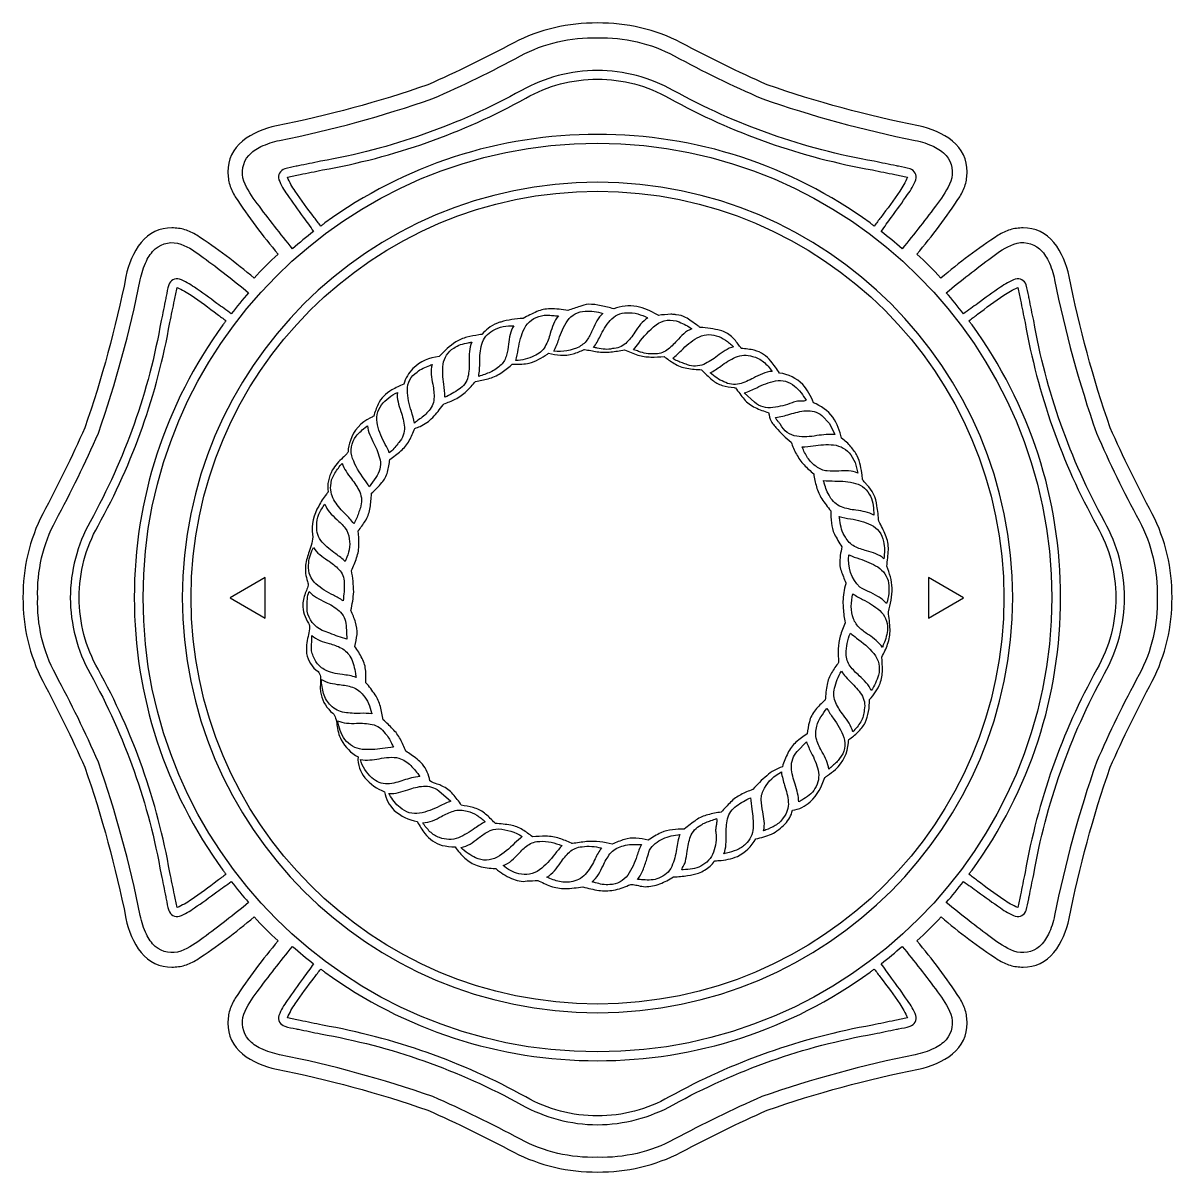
# Model space of a CAD drawing. Extents: x -4 to 118, y -79 to 10.
# Drawn here: x 25 to 32.6, y -23.32 to -15.72 of the extents above; entities that cross this region are included whole.
import ezdxf

# ---------------------------------------------------------------- set-up
doc = ezdxf.new("R2010")
doc.units = 0
doc.header["$MEASUREMENT"] = 0

msp = doc.modelspace()

# ---------------------------------------------------------------- linework, layer by layer
for points in [[(32.4675, -18.9654, -0.020198), (32.1893, -18.396, -0.034202), (31.917, -17.3958, 0.117373), (31.8171, -17.1704, 0.233061), (31.6135, -17.0747, 0.065717), (31.527, -17.0864, 0.04513), (31.4871, -17.102, 0.020151), (31.4477, -17.1234, 0.029837), (31.0695, -17.4062, 0.015357), (30.9109, -17.2476, 0.029832), (31.1936, -16.8693, 0.020136), (31.215, -16.8299, 0.045117), (31.2306, -16.79, 0.065708), (31.2423, -16.7036, 0.233061), (31.1466, -16.4999, 0.117373), (30.9213, -16.4, -0.034202), (29.921, -16.1277, -0.020198), (29.3516, -15.8495, 0.121957), (28.7979, -15.7189, 0.121958), (28.2441, -15.8495, -0.020198), (27.6748, -16.1277, -0.034202), (26.6745, -16.4, 0.117373), (26.4491, -16.4999, 0.233061), (26.3534, -16.7036, 0.065708), (26.3651, -16.79, 0.045117), (26.3807, -16.8299, 0.020136), (26.4022, -16.8693, 0.02984), (26.6849, -17.2476, 0.016898), (26.5263, -17.4068, 0.030438), (26.148, -17.1234, 0.020145), (26.1086, -17.102, 0.045127), (26.0687, -17.0864, 0.065718), (25.9823, -17.0747, 0.233063), (25.7786, -17.1704, 0.117372), (25.6788, -17.3958, -0.034202), (25.4064, -18.396, -0.020198), (25.1283, -18.9654, 0.121957), (24.9976, -19.5192, 0.121959), (25.1283, -20.0729, -0.020196), (25.4064, -20.6423, -0.034202), (25.6788, -21.6425, 0.117373), (25.7786, -21.8679, 0.233062), (25.9823, -21.9636, 0.065707), (26.0687, -21.9519, 0.045112), (26.1086, -21.9363, 0.020148), (26.148, -21.9149, 0.029842), (26.5263, -21.6321, 0.015403), (26.6849, -21.7907, 0.02984), (26.4022, -22.169, 0.020135), (26.3807, -22.2084, 0.045114), (26.3651, -22.2483, 0.065705), (26.3534, -22.3347, 0.233061), (26.4491, -22.5384, 0.117373), (26.6745, -22.6383, -0.034203), (27.6748, -22.9106, -0.020196), (28.2441, -23.1888, 0.12196), (28.7979, -23.3194, 0.121959), (29.3516, -23.1888, -0.020196), (29.921, -22.9106, -0.034203), (30.9213, -22.6383, 0.117373), (31.1466, -22.5384, 0.233061), (31.2423, -22.3347, 0.065705), (31.2306, -22.2483, 0.045114), (31.215, -22.2084, 0.020135), (31.1936, -22.169, 0.029833), (30.9109, -21.7907, 0.016902), (31.0701, -21.6321, 0.030576), (31.4477, -21.9149, 0.020154), (31.4871, -21.9363, 0.045116), (31.527, -21.9519, 0.065706), (31.6135, -21.9636, 0.233061), (31.8171, -21.8679, 0.117374), (31.917, -21.6425, -0.034202), (32.1893, -20.6423, -0.020196), (32.4675, -20.0729, 0.121959), (32.5981, -19.5192, 0.121957)], [(26.4587, -16.765, -0.264126), (26.4906, -16.5952, -0.099611), (26.571, -16.5367, -0.058334), (26.6945, -16.4957, 0.034123), (27.7093, -16.2188, 0.02071), (28.2883, -15.9368, -0.132663), (28.797, -15.8171, -0.132663), (29.3058, -15.9368, 0.020714), (29.8848, -16.2188, 0.034122), (30.8996, -16.4957, -0.058333), (31.0231, -16.5367, -0.099611), (31.1035, -16.5952, -0.26413), (31.1354, -16.765, -0.069475), (31.047, -16.9119, -0.014257), (30.8132, -17.2123, 0.013459), (30.6741, -17.098, -0.002016), (30.7428, -17.0031, 0.008821), (30.8492, -16.8535, 0.066716), (30.9036, -16.7554, 0.403096), (30.8652, -16.6839, 0.019101), (30.7899, -16.6669, -0.000215), (30.7748, -16.6638, -0.005771), (30.6286, -16.6339, -0.083256), (29.2989, -16.1646, 0.125908), (28.797, -16.0326, 0.125903), (28.2952, -16.1646, -0.083258), (26.9654, -16.6339, -0.005771), (26.8192, -16.6638, -0.000215), (26.8042, -16.6669, 0.019079), (26.7289, -16.6839, 0.403036), (26.6905, -16.7554, 0.066709), (26.7449, -16.8535, 0.00882), (26.8514, -17.0032, -0.002009), (26.92, -17.098, 0.013456), (26.7809, -17.2123, -0.014256), (26.5471, -16.9119, -0.06947)], [(30.6715, -17.0047, 0.002063), (30.65, -17.0333, -0.002063), (30.6286, -17.0619, 0.012317), (30.6196, -17.0554, -0.002193), (30.6006, -17.0417, 0.159205), (28.7977, -16.4555, 0.159205), (26.9947, -17.0417, -0.002179), (26.9758, -17.0554, 0.01231), (26.9668, -17.0619, -0.002057), (26.9453, -17.0333, 0.002057), (26.9239, -17.0047, -0.015075), (26.7985, -16.8312, -0.064693), (26.7477, -16.7395, -0.022536), (26.8301, -16.7214, 0.004873), (26.9785, -16.6908, 0.08331), (28.3239, -16.2157, -0.130965), (28.7977, -16.0909, -0.130966), (29.2715, -16.2157, 0.083309), (30.6169, -16.6908, 0.004874), (30.7652, -16.7214, -0.022534), (30.8476, -16.7395, -0.064686), (30.7969, -16.8312, -0.015077)], [(28.7974, -22.5251, -0.414089), (25.792, -19.5197, -0.41409), (28.7974, -16.5143, -0.41409), (31.8027, -19.5197, -0.414089)], [(28.7977, -16.7727, 0.414044), (26.051, -19.5194, 0.414044), (28.7977, -22.266, 0.414044), (31.5444, -19.5194, 0.414045)], [(28.7978, -22.2083, -0.413985), (26.1096, -19.5201, -0.413987), (28.7978, -16.8319, -0.413986), (31.486, -19.5201, -0.413985)], [(26.0426, -21.859, -0.264124), (25.8729, -21.8271, -0.09961), (25.8143, -21.7467, -0.058334), (25.7733, -21.6232, 0.034121), (25.4965, -20.6084, 0.020709), (25.2145, -20.0294, -0.132663), (25.0948, -19.5206, -0.132379), (25.2145, -19.0107, 0.020708), (25.4965, -18.4317, 0.034119), (25.7733, -17.4169, -0.058334), (25.8143, -17.2934, -0.099611), (25.8729, -17.213, -0.264127), (26.0426, -17.1811, -0.069504), (26.1896, -17.2695, -0.014254), (26.4899, -17.5033, 0.013447), (26.3757, -17.6424, -0.002011), (26.2809, -17.5738, 0.008823), (26.1312, -17.4673, 0.066741), (26.0331, -17.4129, 0.403036), (25.9616, -17.4513, 0.019077), (25.9446, -17.5266, -0.000215), (25.9414, -17.5416, -0.005795), (25.9116, -17.6878, -0.08326), (25.4422, -19.0176, 0.125646), (25.3103, -19.5206, 0.125902), (25.4422, -20.0225, -0.08326), (25.9116, -21.3523, -0.005785), (25.9414, -21.4985, -0.000218), (25.9446, -21.5136, 0.019076), (25.9616, -21.5888, 0.403036), (26.0331, -21.6272, 0.066707), (26.1312, -21.5728, 0.008819), (26.2809, -21.4663, -0.002008), (26.3757, -21.3977, 0.013443), (26.4899, -21.5368, -0.014256), (26.1896, -21.7706, -0.069472)], [(32.3803, -20.0293, 0.020709), (32.0982, -20.6083, 0.034121), (31.8214, -21.6231, -0.058334), (31.7804, -21.7466, -0.09961), (31.7218, -21.827, -0.264124), (31.5521, -21.8589, -0.0695), (31.4051, -21.7705, -0.014253), (31.1048, -21.5367, 0.013455), (31.2191, -21.3976, -0.002012), (31.3139, -21.4662, 0.008823), (31.4635, -21.5727, 0.066739), (31.5616, -21.6271, 0.403051), (31.6332, -21.5887, 0.019075), (31.6502, -21.5133, -0.000212), (31.6533, -21.4984, -0.005785), (31.6832, -21.3522, -0.083258), (32.1525, -20.0224, 0.125906), (32.2844, -19.5205, 0.125646), (32.1525, -19.0175, -0.083259), (31.6832, -17.6878, -0.005778), (31.6533, -17.5416, -0.000215), (31.6502, -17.5265, 0.019078), (31.6332, -17.4512, 0.403065), (31.5616, -17.4129, 0.066714), (31.4635, -17.4672, 0.00882), (31.3138, -17.5737, -0.002009), (31.2191, -17.6423, 0.013455), (31.1048, -17.5032, -0.014257), (31.4051, -17.2694, -0.069477), (31.5521, -17.181, -0.264126), (31.7218, -17.2129, -0.099611), (31.7804, -17.2933, -0.058334), (31.8214, -17.4168, 0.034123), (32.0982, -18.4316, 0.020712), (32.3803, -19.0106, -0.13238), (32.4999, -19.5205, -0.132662)], [(25.494, -19.0455, 0.083309), (25.9691, -17.7001, 0.004873), (25.9997, -17.5518, -0.022536), (26.0178, -17.4694, -0.064693), (26.1095, -17.5202, -0.015075), (26.283, -17.6455, 0.002057), (26.3116, -17.667, -0.002057), (26.3402, -17.6885, 0.012367), (26.3337, -17.6974, -0.002204), (26.3201, -17.7164, 0.159206), (25.7338, -19.5194, 0.159205), (26.3201, -21.3223, -0.002202), (26.3337, -21.3413, 0.012317), (26.3402, -21.3503, -0.002072), (26.3116, -21.3717, 0.00206), (26.283, -21.3932, -0.015078), (26.1095, -21.5185, -0.064693), (26.0178, -21.5693, -0.022536), (25.9997, -21.4869, 0.004873), (25.9691, -21.3386, 0.083309), (25.494, -19.9932, -0.130965), (25.3692, -19.5194, -0.130966)], [(32.1014, -19.9932, 0.083309), (31.6263, -21.3386, 0.004871), (31.5956, -21.4869, -0.022527), (31.5775, -21.5693, -0.064696), (31.4859, -21.5185, -0.015076), (31.3123, -21.3932, 0.00206), (31.2838, -21.3717, -0.002072), (31.2551, -21.3503, 0.012364), (31.2617, -21.3413, -0.002196), (31.2753, -21.3223, 0.159204), (31.8615, -19.5194, 0.159205), (31.2753, -17.7164, -0.002197), (31.2617, -17.6974, 0.012413), (31.2551, -17.6885, -0.002057), (31.2837, -17.667, 0.002057), (31.3123, -17.6455, -0.015074), (31.4859, -17.5202, -0.064695), (31.5775, -17.4694, -0.022527), (31.5956, -17.5518, 0.004871), (31.6263, -17.7001, 0.083309), (32.1014, -19.0455, -0.13097), (32.2262, -19.5194, -0.130969)], [(30.7108, -19.3112, 0.033077), (30.7218, -19.2034, 0.107171), (30.7039, -19.1073, 0.033652), (30.6586, -19.0153, 0.031423), (30.6456, -18.9123, 0.173489), (30.5781, -18.7716, -0.026477), (30.5707, -18.7633, 0.041472), (30.5529, -18.7434, -0.003467), (30.5482, -18.711, 0.020997), (30.5374, -18.6465, 0.051662), (30.5158, -18.582, 0.048906), (30.4742, -18.5222, 0.085858), (30.4114, -18.466, 0.099773), (30.355, -18.3269, 0.137136), (30.226, -18.2311, 0.089087), (30.1557, -18.1103, 0.165608), (30.0015, -18.0347, 0.029177), (29.9452, -17.9565, 0.159451), (29.8353, -17.8837, 0.031752), (29.7488, -17.8713, -0.005138), (29.7336, -17.851, 0.049563), (29.6836, -17.7919, 0.129846), (29.6108, -17.7532, 0.041635), (29.4769, -17.7326, -0.010167), (29.4622, -17.722, 0.004677), (29.4183, -17.6903, 0.03031), (29.3808, -17.666, 0.085853), (29.319, -17.6488, -0.016553), (29.3119, -17.6479, 0.049868), (29.2821, -17.646, 0.024888), (29.2022, -17.6529, -0.000102), (29.1943, -17.649, 0.068131), (29.0573, -17.5939, 0.125226), (28.9049, -17.6097, 0.020974), (28.8223, -17.5893, 0.046316), (28.736, -17.5788, 0.043364), (28.6811, -17.5933, 0.012529), (28.6021, -17.6207, 0.044471), (28.484, -17.6097, 0.097511), (28.3968, -17.6275, 0.015795), (28.3055, -17.6735, 0.06201), (28.1578, -17.6969, -0.00057), (28.156, -17.6974, 0.054028), (28.1358, -17.7051, 0.093334), (28.0738, -17.7408, 0.029977), (28.035, -17.7764, -0.002307), (28.0329, -17.7786, -0.001344), (28.0137, -17.7818, 0.023795), (27.9341, -17.7977, 0.075684), (27.8612, -17.828, 0.068664), (27.7513, -17.9255, 0.172958), (27.5769, -18.0041, 0.110869), (27.5158, -18.1089, 0.032636), (27.4377, -18.1461, 0.071433), (27.3841, -18.1869, 0.077279), (27.3468, -18.2413, 0.040709), (27.3174, -18.319, -0.035169), (27.2956, -18.3316, 0.216124), (27.1642, -18.4804, 0.125708), (27.1491, -18.5552, -0.063243), (27.1352, -18.5733, -0.014072), (27.1143, -18.5939, 0.075845), (27.0436, -18.6775, 0.159547), (27.0152, -18.821, -0.138428), (27.0146, -18.823, -0.032733), (27.0124, -18.8264, -0.011715), (27.0044, -18.8366, 0.062087), (26.9541, -18.9143, 0.175468), (26.9136, -19.1032, -0.077681), (26.9084, -19.1608, -0.026525), (26.8912, -19.2159, 0.055396), (26.8674, -19.3045, 0.120199), (26.8806, -19.4135, -0.145764), (26.8816, -19.4456, -0.03941), (26.8693, -19.481, 0.093358), (26.8478, -19.5653, 0.147624), (26.8861, -19.6896, -0.15926), (26.8929, -19.7275, -0.03476), (26.884, -19.7766, 0.092355), (26.8734, -19.8887, 0.201475), (26.9493, -20.0096, -0.129678), (26.96, -20.023, -0.075862), (26.965, -20.0415, -0.042084), (26.9651, -20.0885, 0.019399), (26.9642, -20.126, 0.066678), (26.9692, -20.1613, 0.15988), (27.0461, -20.2849, -0.145239), (27.0659, -20.3169, -0.039068), (27.0743, -20.3604, 0.088227), (27.1022, -20.4612, 0.137269), (27.2137, -20.574, 0.189193), (27.2598, -20.7117, 0.125136), (27.3888, -20.8047, 0.154665), (27.4537, -20.9271, 0.140081), (27.6051, -21.0011, -0.000023), (27.6064, -21.0034, 0.027204), (27.6559, -21.0807, 0.140103), (27.7699, -21.159, 0.02504), (27.8557, -21.1693, 0.051597), (27.9209, -21.2427, 0.097694), (28.0026, -21.2929, 0.064801), (28.1069, -21.3107, -0.018338), (28.1249, -21.3121, 0.070369), (28.2292, -21.3781, 0.052863), (28.2794, -21.3939, 0.103287), (28.3336, -21.3939, 0.023157), (28.4023, -21.3904, 0.021324), (28.4874, -21.4282, 0.087088), (28.5842, -21.4447, 0.027477), (28.701, -21.433, 0.034294), (28.806, -21.4563, 0.084706), (28.9039, -21.4545, 0.072723), (29.0038, -21.4227, -0.139603), (29.0345, -21.4183, -0.035269), (29.0697, -21.425, 0.047726), (29.1123, -21.4323, 0.09121), (29.2107, -21.4129, 0.045023), (29.3004, -21.3678, 0.017433), (29.3938, -21.3588, 0.036692), (29.4666, -21.343, 0.074467), (29.5429, -21.296, 0.072572), (29.5703, -21.2641, -0.002247), (29.5717, -21.262, -0.005673), (29.6002, -21.2591, 0.08661), (29.7231, -21.2322, 0.155217), (29.8443, -21.1151, 0.04613), (29.9493, -21.0849, 0.079309), (30.0384, -21.0166, 0.148269), (30.0873, -20.9262, 0.159459), (30.2049, -20.8709, 0.132688), (30.3009, -20.7099, -0.004483), (30.3194, -20.6971, 0.040581), (30.3723, -20.6564, 0.194664), (30.4574, -20.4795, -0.009476), (30.4602, -20.4593, 0.037119), (30.5203, -20.41, 0.073566), (30.568, -20.3488, 0.107821), (30.5968, -20.1936, 0.093669), (30.6676, -20.0871, 0.079014), (30.6826, -20.0008, 0.032181), (30.6785, -19.9134, 0.03963), (30.7171, -19.8275, 0.082879), (30.7335, -19.7308, 0.022701), (30.7218, -19.614, 0.066155), (30.7472, -19.4575, 0.056393), (30.7352, -19.3823, 0.028665)], [(28.7164, -17.6258, -0.098422), (28.8333, -17.6407, 0.083491), (28.7934, -17.6894, 0.029188), (28.7665, -17.7444, -0.043993), (28.7332, -17.8092, -0.12304), (28.6781, -17.8603, -0.138422), (28.5095, -17.8908, 0.031386), (28.5416, -17.8117, -0.071727), (28.5996, -17.6882, -0.23885)], [(28.4281, -17.6563, -0.077985), (28.4644, -17.6513, -0.024701), (28.5021, -17.6538, 0.024683), (28.54, -17.6563, 0.08378), (28.5064, -17.7108, 0.027181), (28.4855, -17.772, -0.060292), (28.4517, -17.8587, -0.169801), (28.3792, -17.9212, -0.099549), (28.2573, -17.9517, 0.02244), (28.2738, -17.877, -0.07402), (28.3141, -17.7389, -0.242857)], [(28.9912, -17.6358, -0.090047), (29.0641, -17.6436, -0.032515), (29.1296, -17.6682, 0.000029), (29.1315, -17.669, 0.081165), (29.083, -17.7119, 0.025978), (29.0441, -17.7649, -0.061562), (28.9845, -17.8386, -0.184845), (28.897, -17.8731, -0.093917), (28.8475, -17.8773, -0.0278), (28.7963, -17.8696, 0.006942), (28.7723, -17.8653, 0.033108), (28.8148, -17.7922, -0.063801), (28.8822, -17.6865, -0.216009)], [(29.3384, -17.6967, -0.056505), (29.4227, -17.7427, 0.096977), (29.3687, -17.775, 0.029192), (29.3221, -17.8219, -0.056612), (29.2567, -17.8832, -0.179566), (29.1726, -17.9064, -0.090855), (29.1199, -17.9052, -0.031263), (29.0701, -17.8913, 0.015915), (29.0352, -17.8809, 0.009711), (29.0708, -17.8366, -0.071793), (29.185, -17.7161, -0.271567)], [(28.1065, -17.7533, -0.162357), (28.2446, -17.7222, 0.094668), (28.2194, -17.7799, 0.030087), (28.209, -17.8434, -0.04055), (28.196, -17.9164, -0.125507), (28.1603, -17.98, -0.088869), (28.0903, -18.0279, -0.031685), (28.0122, -18.0565, 0.039608), (28.0193, -17.9629, -0.066336), (28.0325, -17.8439, -0.209985)], [(29.5835, -17.7888, -0.093923), (29.644, -17.8163, -0.034528), (29.6982, -17.8603, 0.071181), (29.6427, -17.8854, 0.021925), (29.5906, -17.9216, -0.064041), (29.5003, -17.9772, -0.185846), (29.3922, -17.98, 0.015644), (29.3604, -17.9678, -0.01782), (29.3266, -17.9546, -0.053505), (29.2951, -17.9368, 0.021963), (29.3527, -17.8851, -0.064508), (29.4568, -17.8015, -0.2184)], [(27.8465, -17.8702, -0.087784), (27.8927, -17.8467, -0.028959), (27.9433, -17.8346, 0.005898), (27.9662, -17.8299, 0.087156), (27.9504, -17.892, 0.026653), (27.9487, -17.9589, -0.065876), (27.9412, -18.0594, -0.197789), (27.8819, -18.1408, -0.065822), (27.7877, -18.194, 0.031602), (27.7811, -18.1081, -0.067774), (27.7772, -17.976, -0.229822)], [(29.825, -20.789, -0.00001), (29.8235, -20.7896, 0.02752), (29.746, -20.8234, 0.084379), (29.6785, -20.8731, 0.023976), (29.6167, -20.9389, 0.034627), (29.5275, -20.9565, 0.081128), (29.4513, -20.9907, 0.018096), (29.372, -21.0518, 0.028761), (29.2932, -21.0553, 0.083337), (29.2175, -21.0753, 0.031203), (29.1341, -21.1237, 0.039796), (29.0524, -21.1114, 0.100311), (28.9762, -21.1197, 0.0356), (28.8956, -21.1506, 0.024702), (28.813, -21.1356, 0.055788), (28.7249, -21.1338, 0.018889), (28.6315, -21.1472, -0.000208), (28.6252, -21.1445, 0.027893), (28.5462, -21.113, 0.077393), (28.4567, -21.0982), (28.4554, -21.0982, 0.023275), (28.368, -21.1022, 0.035146), (28.3019, -21.0555, 0.083712), (28.2242, -21.0249, 0.021001), (28.1221, -21.0142, -0.001384), (28.1109, -21.0028, 0.03558), (28.0497, -20.9456, 0.114113), (27.9756, -20.9093, 0.022206), (27.8969, -20.8932, 0.039161), (27.8412, -20.8191, 0.106685), (27.7693, -20.7662, 0.038574), (27.7381, -20.7537, -0.047571), (27.6886, -20.7326, 0.139968), (27.6397, -20.6221, 0.068737), (27.5645, -20.5599, -0.015794), (27.5293, -20.535, 0.033645), (27.494, -20.4568, 0.072675), (27.444, -20.3892, 0.020023), (27.3795, -20.3274, 0.029283), (27.3616, -20.2397, 0.083827), (27.3271, -20.1627, 0.028095), (27.2659, -20.0827, 0.00665), (27.2646, -20.0068, 0.105008), (27.241, -19.9219, 0.037323), (27.1933, -19.8435, 0.026582), (27.2074, -19.7635, 0.082497), (27.197, -19.6826, 0.043271), (27.1664, -19.6056, 0.041857), (27.1853, -19.4806, 0.043775), (27.1705, -19.3415, 0.028144), (27.2047, -19.2571, 0.078724), (27.2202, -19.1661, 0.017618), (27.2155, -19.0787, 0.022879), (27.2612, -19.0135, 0.102313), (27.2918, -18.9353, 0.029579), (27.3023, -18.8454, -0.000785), (27.3035, -18.8301, 0.039969), (27.3714, -18.7595, 0.117965), (27.4089, -18.6894, 0.049894), (27.4232, -18.6056, 0.026208), (27.4971, -18.5498, 0.088591), (27.5528, -18.481, 0.036047), (27.5898, -18.4007, 0.022745), (27.6241, -18.3872, 0.10573), (27.7077, -18.328, 0.030371), (27.7761, -18.2455, -0.000216), (27.7814, -18.2387, 0.026393), (27.8573, -18.2078, 0.070635), (27.9305, -18.1549, 0.028078), (27.991, -18.0895, 0.034139), (28.0737, -18.072, 0.087251), (28.1575, -18.0353, 0.030663), (28.2286, -17.9806, -0.000199), (28.2343, -17.9759, 0.032594), (28.2498, -17.9766, 0.054737), (28.3459, -17.9685, 0.062784), (28.4094, -17.9435, 0.022062), (28.4665, -17.9086, -0.000329), (28.4735, -17.904, 0.033514), (28.5535, -17.9161, 0.097207), (28.6367, -17.9071, 0.033483), (28.7102, -17.8787, -0.00003), (28.7121, -17.8778, 0.010325), (28.7948, -17.8933, 0.055406), (28.8859, -17.8943, 0.024506), (28.9756, -17.8812, 0.021128), (29.0649, -17.9155, 0.068991), (29.1501, -17.9285, 0.031217), (29.2383, -17.9249, 0.026253), (29.3042, -17.9706, 0.097761), (29.3892, -18.0027, 0.037115), (29.4863, -18.0122, 0.032496), (29.5575, -18.0808, 0.116079), (29.623, -18.1159, 0.035258), (29.7013, -18.131, -0.000478), (29.7114, -18.1325, 0.02366), (29.7679, -18.2071, 0.104765), (29.8408, -18.2626, 0.039206), (29.9298, -18.2965, 0.070209), (29.9467, -18.3538, 0.077923), (29.967, -18.3813, -0.017565), (29.9782, -18.3939, 0.048056), (30.079, -18.4921, 0.031612), (30.1133, -18.5707, 0.068102), (30.1645, -18.6415, 0.025285), (30.2282, -18.7017, 0.034178), (30.2463, -18.7873, 0.074997), (30.282, -18.8664, 0.021511), (30.3404, -18.9457, 0.025019), (30.3452, -19.0264, 0.07714), (30.3646, -19.0996, 0.027355), (30.415, -19.1836, 0.060445), (30.4003, -19.3005, 0.059813), (30.409, -19.3408, 0.025941), (30.4412, -19.4215, -0.000232), (30.4396, -19.4285, 0.058615), (30.4218, -19.5458, 0.021613), (30.4231, -19.5922, 0.026299), (30.4359, -19.6862, 0.023676), (30.4029, -19.775, 0.06574), (30.3901, -19.8592, 0.028765), (30.3929, -19.949, 0.035691), (30.3462, -20.0165, 0.082466), (30.3162, -20.0942, 0.025306), (30.3041, -20.197, -0.000047), (30.3019, -20.199, 0.037121), (30.2394, -20.2627, 0.119486), (30.1993, -20.3421, 0.039398), (30.1845, -20.4208, 0.03427), (30.1109, -20.4765, 0.104632), (30.0568, -20.5478, 0.025874), (30.0206, -20.6385, 0.104309), (29.9171, -20.6983, 0.035839)], [(29.8229, -17.9241, -0.121333), (29.896, -17.9606, -0.068369), (29.9532, -18.0232, 0.079365), (29.8895, -18.0387, 0.02539), (29.8293, -18.0674, -0.065034), (29.7361, -18.1063, -0.187027), (29.6345, -18.092, -0.062188), (29.5866, -18.0672, -0.02231), (29.5424, -18.0339, 0.032649), (29.6131, -17.9885, -0.056872), (29.7114, -17.9297, -0.183098)], [(27.6042, -18.0282, -0.058151), (27.6446, -18.0024, -0.0199), (27.6878, -17.9836, 0.00258), (27.7034, -17.9772, 0.081312), (27.6983, -18.0432, 0.02647), (27.7076, -18.1091, -0.063685), (27.7163, -18.2043, -0.186988), (27.6758, -18.291, -0.048533), (27.647, -18.3195, -0.016096), (27.6148, -18.3441, 0.012652), (27.5865, -18.3654, 0.027226), (27.5667, -18.2874, -0.073718), (27.5401, -18.1476, -0.258332)], [(30.1006, -18.1203, -0.072505), (30.1444, -18.1645, -0.028159), (30.1771, -18.2145, -0.127824), (30.1618, -18.2195, -0.028802), (30.142, -18.2201, 0.024644), (30.1217, -18.2206, 0.08874), (30.1034, -18.2251, 0.0014), (30.0863, -18.2309, -0.058497), (29.958, -18.2631, -0.215586), (29.8356, -18.2273), (29.7691, -18.1663, 0.033473), (29.8508, -18.132, -0.069765), (29.9756, -18.0863, -0.227804)], [(27.3697, -18.245, -0.121221), (27.4739, -18.1635, 0.082012), (27.4784, -18.2251, 0.024437), (27.4966, -18.288, -0.067563), (27.5204, -18.3918, -0.201666), (27.4845, -18.4929, 0.001676), (27.4761, -18.5034, -0.017106), (27.4508, -18.5339, -0.045603), (27.4207, -18.5616, 0.015086), (27.3943, -18.507, -0.066018), (27.3425, -18.3781, -0.222212)], [(30.2819, -18.3144), (30.3329, -18.3675), (30.3684, -18.4419, 0.048982), (30.3099, -18.4413, 0.014683), (30.2486, -18.4483, -0.076335), (30.1155, -18.453, -0.236791), (30.0092, -18.3753, 0.02401), (29.9968, -18.3604, -0.024742), (29.9846, -18.3456, -0.07952), (29.9759, -18.3293, 0.041862), (30.0694, -18.3069, -0.059518), (30.1767, -18.2838, -0.177588)], [(27.2011, -18.4518, -0.04248), (27.2335, -18.418, -0.014163), (27.269, -18.3883, 0.000502), (27.2755, -18.3831, 0.064006), (27.2917, -18.4425, 0.019712), (27.3185, -18.5006, -0.072531), (27.3599, -18.6095, -0.210435), (27.3315, -18.7246), (27.2883, -18.7862, 0.012637), (27.2543, -18.736, -0.073305), (27.1776, -18.6002, -0.255853)], [(30.4732, -18.5765), (30.5015, -18.6254), (30.5192, -18.6969, 0.100341), (30.4593, -18.6819, 0.030611), (30.3947, -18.6827, -0.04589), (30.3165, -18.6822, -0.146803), (30.2465, -18.653, -0.110445), (30.1879, -18.5943, -0.043524), (30.1516, -18.5234, 0.019429), (30.2247, -18.5157, -0.066002), (30.3598, -18.5097, -0.213803)], [(27.0332, -18.7805, -0.128858), (27.0554, -18.7049, -0.040398), (27.103, -18.6388, 0.000658), (27.1097, -18.6303, 0.074614), (27.1343, -18.6843, 0.02292), (27.1702, -18.7347, -0.064241), (27.225, -18.8211, -0.183382), (27.2295, -18.9265, 0.014955), (27.2171, -18.9607, -0.016392), (27.204, -18.9966, -0.048928), (27.1862, -19.0306, 0.03097), (27.1308, -18.9681, -0.05217), (27.0604, -18.8842, -0.164838)], [(30.6035, -18.8499, -0.071785), (30.621, -18.9099, -0.03047), (30.6262, -18.9746, 0.073587), (30.5695, -18.9527, 0.023089), (30.5078, -18.9417, -0.061316), (30.4111, -18.9194, -0.177644), (30.3358, -18.8521, -0.057232), (30.3133, -18.8093, -0.019345), (30.2978, -18.7638, 0.003185), (30.2919, -18.7451, 0.020116), (30.3687, -18.7489, -0.06776), (30.5049, -18.7641, -0.225629)], [(26.995, -18.9009, 0.107354), (27.0259, -18.9557, 0.031905), (27.0731, -19.0027, -0.047006), (27.1284, -19.0598, -0.156351), (27.1551, -19.1305, -0.106907), (27.1545, -19.2029, -0.037463), (27.1337, -19.2695, 0.001122), (27.1296, -19.2806, 0.029949), (27.0671, -19.2307, -0.059264), (26.9769, -19.1527, -0.20794), (26.9411, -19.0462, -0.129022), (26.955, -18.9682, -0.04502)], [(30.69, -19.1482, -0.058954), (30.6956, -19.2048, -0.019057), (30.6928, -19.2629, 0.087818), (30.6387, -19.23, 0.028955), (30.5782, -19.2104, -0.055433), (30.4985, -19.1816, -0.158137), (30.4378, -19.1198, -0.098099), (30.4123, -19.0673, -0.031633), (30.4009, -19.0089, 0.006159), (30.3967, -18.9824, 0.021896), (30.4711, -18.9991, -0.071353), (30.6069, -19.0388, -0.23646)], [(26.8873, -19.3061, -0.080334), (26.895, -19.2499, -0.028471), (26.9145, -19.1981, 0.000968), (26.9185, -19.1886, 0.07785), (26.9609, -19.2353, 0.024594), (27.013, -19.2734, -0.060919), (27.0876, -19.3333, -0.185723), (27.1225, -19.4209, -0.045652), (27.1147, -19.5406, 0.022791), (27.0509, -19.5043, -0.068392), (26.9354, -19.4291, -0.237323)], [(30.7105, -19.5583, 0.071336), (30.6529, -19.5122, 0.025266), (30.5893, -19.4793, -0.018885), (30.5341, -19.4514, -0.238563), (30.4605, -19.2374, 0.022572), (30.5305, -19.2639, -0.063992), (30.6514, -19.3173, -0.211361), (30.7233, -19.4237, -0.107873)], [(26.8774, -19.6093, 0.005633), (26.8774, -19.5844, -0.023135), (26.8788, -19.5306, -0.076995), (26.8901, -19.4797, 0.070743), (26.9398, -19.5195, 0.022246), (26.9973, -19.5503, -0.068903), (27.0889, -19.6066, -0.202377), (27.1352, -19.7043), (27.1402, -19.7957, -0.019186), (27.0274, -19.7559, 0.003714), (26.9766, -19.7369, -0.242031)], [(30.7155, -19.7241, -0.072363), (30.708, -19.7781, -0.025755), (30.6905, -19.8278, 0.004952), (30.6822, -19.8495, 0.08036), (30.6417, -19.8034, 0.026403), (30.5921, -19.7667, -0.038896), (30.5332, -19.7217, -0.115432), (30.4909, -19.6603, -0.101533), (30.4767, -19.5788, -0.043538), (30.486, -19.4946, 0.024165), (30.5515, -19.5322, -0.065333), (30.6649, -19.6057, -0.228122)], [(30.6567, -20.033, -0.075942), (30.6085, -20.135, 0.086838), (30.5754, -20.0826, 0.026395), (30.5295, -20.0368, -0.05084), (30.4694, -19.9729, -0.1638), (30.4427, -19.8927, -0.108597), (30.4704, -19.7553, 0.009065), (30.5117, -19.7873, -0.067203), (30.6256, -19.8905, -0.243088)], [(26.9057, -19.8722), (26.9079, -19.7701, 0.087756), (26.9621, -19.8036, 0.029021), (27.0227, -19.8236, -0.056716), (27.1038, -19.8536, -0.158325), (27.1657, -19.9182, -0.071229), (27.1858, -19.968, -0.023018), (27.1964, -20.0215, 0.005785), (27.2011, -20.0485, 0.044728), (27.1566, -20.036, 0.014416), (27.1101, -20.0286, -0.025175), (27.0481, -20.0178, -0.075631), (26.9893, -19.9947, -0.128098), (26.9342, -19.9417, -0.079096)], [(27.0332, -20.2341, -0.12972), (26.9862, -20.1546, -0.056972), (26.9716, -20.0613, 0.085054), (27.0298, -20.0852, 0.027763), (27.0923, -20.0955, -0.055037), (27.1769, -20.1126, -0.158363), (27.2472, -20.1654, -0.095047), (27.2834, -20.22, -0.032883), (27.304, -20.2812, 0.000384), (27.306, -20.288, 0.027458), (27.2275, -20.2855, -0.047775), (27.1236, -20.2794, -0.153186)], [(30.5625, -20.2625, -0.12845), (30.5391, -20.3417, -0.064619), (30.486, -20.4077, 0.079421), (30.4618, -20.3504, 0.024991), (30.4253, -20.2979, -0.05897), (30.3741, -20.2167, -0.171093), (30.3662, -20.1194, -0.029555), (30.3839, -20.0616, -0.062613), (30.4123, -20.0075, 0.046882), (30.4405, -20.0447, 0.013734), (30.4753, -20.0809, -0.060185), (30.5437, -20.1614, -0.195306)], [(30.3995, -20.5841, -0.058197), (30.3785, -20.6097, -0.018661), (30.3534, -20.6321, 0.019919), (30.328, -20.6549, 0.072785), (30.3119, -20.5971, 0.023948), (30.2849, -20.5431, -0.054157), (30.2483, -20.462, -0.149778), (30.2486, -20.3695, -0.07377), (30.2758, -20.3086, -0.023256), (30.3152, -20.2526), (30.3152, -20.2526, 0.024046), (30.3567, -20.3173, -0.07607), (30.4272, -20.4458, -0.262551)], [(27.1275, -20.4587, -0.073545), (27.0958, -20.3993, -0.040864), (27.0786, -20.334, 0.09747), (27.1376, -20.35, 0.027678), (27.2043, -20.3514, -0.064545), (27.3076, -20.3586, -0.196898), (27.3924, -20.4183, -0.069888), (27.4167, -20.4486, -0.024925), (27.4342, -20.4819, 0.016885), (27.4484, -20.5097, 0.019295), (27.3754, -20.5174, -0.064644), (27.2409, -20.5236, -0.210266)], [(30.2359, -20.7824, -0.107762), (30.1982, -20.8272, -0.035714), (30.1498, -20.8591, 0.006828), (30.1289, -20.8717, 0.062049), (30.1218, -20.814, 0.018572), (30.1049, -20.755, -0.066654), (30.0804, -20.6442, -0.203882), (30.119, -20.538), (30.1799, -20.4743, 0.027821), (30.2116, -20.5456, -0.062738), (30.257, -20.6619, -0.204393)], [(27.306, -20.7116, -0.137692), (27.2295, -20.5912, 0.067073), (27.2911, -20.5939, 0.0218), (27.3531, -20.5855, -0.024377), (27.4188, -20.5768, -0.074302), (27.4845, -20.5813, -0.115961), (27.5622, -20.6301, -0.056353), (27.6219, -20.7038, 0.047603), (27.5684, -20.7127, 0.015339), (27.5157, -20.7283, -0.071112), (27.4092, -20.7519, -0.203632)], [(30.0269, -20.9765, -0.113992), (29.9742, -21.0271, -0.041386), (29.9112, -21.057, 0.002161), (29.8966, -21.063, 0.081715), (29.9009, -20.9983, 0.028209), (29.8911, -20.9359, -0.049333), (29.881, -20.8576, -0.141482), (29.9022, -20.7803, -0.148145), (30.0142, -20.6734, 0.041485), (30.0357, -20.7615, -0.059899), (30.0598, -20.8719, -0.194124)], [(27.4923, -20.9078, -0.078783), (27.4521, -20.8684, -0.027256), (27.4223, -20.8229, 0.000701), (27.4179, -20.8157, 0.068885), (27.4811, -20.8092, 0.021603), (27.5439, -20.7909, -0.063091), (27.6469, -20.7669, -0.19001), (27.7473, -20.798), (27.8288, -20.8667, 0.030007), (27.7521, -20.8993, -0.071194), (27.6214, -20.9466, -0.239611)], [(29.7769, -21.1501, -0.112183), (29.7181, -21.19, -0.038865), (29.6513, -21.2098, 0.00233), (29.6345, -21.2139, 0.069411), (29.6476, -21.1526, 0.021579), (29.6496, -21.0878, -0.062365), (29.6583, -20.983, -0.18867), (29.7181, -20.8972, -0.05078), (29.8101, -20.8441, 0.023486), (29.8184, -20.9184, -0.05576), (29.827, -21.0443, -0.204617)], [(27.7523, -21.1069, -0.113777), (27.6899, -21.0682, -0.063283), (27.6425, -21.0098, 0.087581), (27.7068, -20.9958, 0.029007), (27.7661, -20.9671, -0.054267), (27.846, -20.9317, -0.153618), (27.9357, -20.9333, -0.083788), (27.999, -20.9597, -0.040867), (28.0555, -21.002, 0.025614), (27.9873, -21.0454, -0.062183), (27.8774, -21.1082, -0.19428)], [(27.9917, -21.2415, -0.027139), (27.9413, -21.2122, -0.054548), (27.8946, -21.1728, 0.097442), (27.9549, -21.1501, 0.0311), (28.0086, -21.1121, -0.042621), (28.0715, -21.0689, -0.130452), (28.1447, -21.0502, -0.117401), (28.3006, -21.0991, 0.014972), (28.2499, -21.145, -0.069613), (28.1332, -21.2367, -0.238706)], [(29.5806, -21.0757, -0.114885), (29.5656, -21.2039, -0.193186), (29.4814, -21.2953, -0.088416), (29.4257, -21.3143, -0.027379), (29.3649, -21.3203, 0.000554), (29.3561, -21.3208, -0.082811), (29.3602, -21.3058, -0.023734), (29.3679, -21.2908, 0.0155), (29.3745, -21.278, 0.049127), (29.3794, -21.2649, 0.028469), (29.3913, -21.1978, -0.062793), (29.4131, -21.1003, -0.182102), (29.4814, -21.0247, -0.052853), (29.514, -21.0074, -0.017942), (29.5484, -20.9951, 0.02087), (29.5856, -20.9815, -0.067976), (29.5864, -21.0036, -0.02166), (29.5832, -21.0263, 0.021859), (29.5798, -21.0504, 0.06232)], [(29.2031, -21.3747, -0.106257), (29.1528, -21.3877, -0.032888), (29.0986, -21.3864, 0.013156), (29.0628, -21.3846, 0.069971), (29.1018, -21.3148, 0.023651), (29.1269, -21.2394, -0.009673), (29.1421, -21.1905, -0.155411), (29.2305, -21.1148, -0.072559), (29.3433, -21.0863, 0.038471), (29.3294, -21.1335, 0.011793), (29.3199, -21.1839, -0.067632), (29.2896, -21.2978, -0.212571)], [(28.2772, -21.3463, -0.111351), (28.173, -21.2925, 0.093452), (28.2301, -21.2595, 0.03173), (28.2763, -21.2139, -0.055328), (28.3366, -21.1579, -0.154801), (28.4174, -21.1324, -0.080097), (28.4908, -21.1382, -0.026364), (28.5606, -21.1591, 0.000044), (28.5634, -21.16, 0.01848), (28.516, -21.216, -0.068643), (28.4146, -21.3209, -0.234964)], [(28.6342, -21.3973, -0.12259), (28.5465, -21.398, -0.052947), (28.4635, -21.369, 0.077652), (28.5132, -21.3263, 0.025215), (28.5534, -21.2741, -0.056392), (28.6124, -21.2033, -0.171828), (28.6958, -21.1678, -0.07355), (28.7596, -21.1653, -0.029351), (28.8234, -21.1756, 0.034098), (28.7825, -21.2476, -0.056034), (28.7259, -21.341, -0.176023)], [(28.8793, -21.4179, -0.073015), (28.8295, -21.4167, -0.027108), (28.7837, -21.406, 0.006533), (28.7617, -21.4002, 0.07937), (28.804, -21.3505, 0.02657), (28.8346, -21.2935, -0.057885), (28.8805, -21.2154, -0.162513), (28.9587, -21.165, -0.07465), (29.0091, -21.1539, -0.022198), (29.0638, -21.1523, 0.004313), (29.0883, -21.1522, 0.027505), (29.0581, -21.228, -0.071725), (28.9988, -21.3549, -0.243606)], [(31.1354, -22.2744, -0.264133), (31.1035, -22.4441, -0.09961), (31.0231, -22.5027, -0.058332), (30.8996, -22.5437, 0.034122), (29.8848, -22.8205, 0.020714), (29.3058, -23.1026, -0.132663), (28.797, -23.2222, -0.132663), (28.2883, -23.1026, 0.02071), (27.7093, -22.8205, 0.034123), (26.6945, -22.5437, -0.058333), (26.571, -22.5027, -0.099609), (26.4906, -22.4441, -0.264129), (26.4587, -22.2744, -0.069472), (26.5471, -22.1274, -0.014256), (26.7809, -21.8271, 0.013456), (26.92, -21.9414, -0.002009), (26.8514, -22.0361, 0.00882), (26.7449, -22.1858, 0.066709), (26.6905, -22.2839, 0.403036), (26.7289, -22.3555, 0.01908), (26.8041, -22.3725, -0.000218), (26.8192, -22.3756, -0.005778), (26.9654, -22.4055, -0.083258), (28.2952, -22.8748, 0.125903), (28.797, -23.0067, 0.125908), (29.2989, -22.8748, -0.083256), (30.6286, -22.4055, -0.005778), (30.7748, -22.3756, -0.000218), (30.79, -22.3725, 0.019102), (30.8652, -22.3555, 0.403096), (30.9036, -22.2839, 0.066716), (30.8492, -22.1859, 0.008821), (30.7428, -22.0363, -0.002016), (30.6741, -21.9414, 0.013459), (30.8132, -21.8271, -0.014257), (31.047, -22.1274, -0.069477)], [(26.9239, -22.034, 0.002057), (26.9453, -22.0054, -0.002057), (26.9668, -21.9768, 0.012367), (26.9758, -21.9834, -0.002192), (26.9947, -21.997, 0.159205), (28.7977, -22.5832, 0.159205), (30.6006, -21.997, -0.002206), (30.6196, -21.9833, 0.012374), (30.6286, -21.9768, -0.002063), (30.65, -22.0054, 0.002063), (30.6715, -22.034, -0.015076), (30.7969, -22.2076, -0.064689), (30.8476, -22.2992, -0.022527), (30.7653, -22.3173, 0.004875), (30.6169, -22.3479, 0.083309), (29.2715, -22.8231, -0.130966), (28.7977, -22.9479, -0.130965), (28.3239, -22.8231, 0.083309), (26.9785, -22.3479, 0.004874), (26.8301, -22.3173, -0.022529), (26.7477, -22.2992, -0.064695), (26.7985, -22.2076, -0.015074)]]:
    msp.add_lwpolyline(points, format="xyb", close=True)
for points in [[(26.5999, -19.6552), (26.5999, -19.3861), (26.367, -19.5206)], [(30.9871, -19.3861), (30.9871, -19.6552), (31.22, -19.5206)]]:
    msp.add_lwpolyline(points, close=True)

doc.saveas('drawing.dxf')
